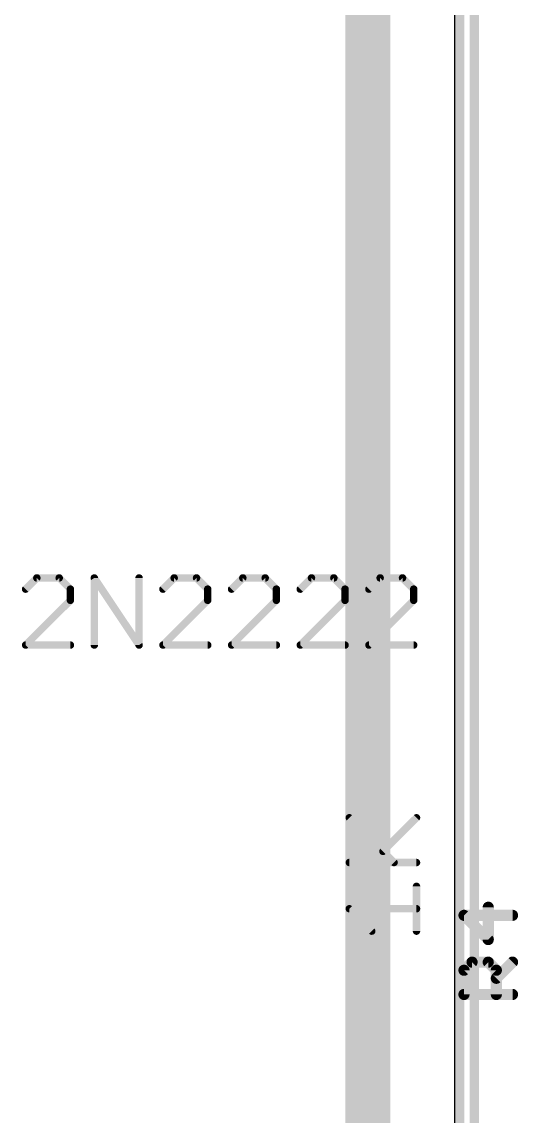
# Model space of a CAD drawing. Extents: x -26.2 to 21.8, y -36.3 to 32.3.
# Drawn here: x -26.21 to -19.45, y -24.17 to -9.25 of the extents above; entities that cross this region are included whole.
import ezdxf

# ---------------------------------------------------------------- set-up
doc = ezdxf.new("R2010")
doc.units = 0
for name, color, linetype in [('1', 12, 'CONTINUOUS'), ('16', 132, 'CONTINUOUS'), ('20', 53, 'CONTINUOUS'), ('22', 6, 'CONTINUOUS'), ('25', 253, 'CONTINUOUS'), ('27', 253, 'CONTINUOUS'), ('52', 253, 'CONTINUOUS')]:
    doc.layers.add(name, color=color, linetype=linetype)

msp = doc.modelspace()

# ---------------------------------------------------------------- linework, layer by layer
at = {"layer": '1', "const_width": 0.254}
msp.add_lwpolyline([(-21.5, -33.5), (-21.5, 29.5)], dxfattribs=at)
at = {"layer": '16', "const_width": 0.6096}
msp.add_lwpolyline([(-21.5, -36), (-21.5, 32)], dxfattribs=at)
at = {"layer": '20'}
msp.add_line((-20.32, 27.94), (-20.32, -33.02), dxfattribs=at)
at = {"layer": '22', "const_width": 0.127}
msp.add_lwpolyline([(-20.25, 25.339), (-20.25, -30.261)], dxfattribs=at)
at = {"layer": '25', "const_width": 0.1524}
for points in [[(-19.8592, -21.7629), (-19.8592, -21.3222)], [(-19.5287, -21.4324), (-20.1897, -21.4324)], [(-20.1897, -21.4324), (-19.8592, -21.7629)], [(-20.1897, -22.1808), (-20.0795, -22.0707)], [(-20.0795, -22.0707), (-19.8592, -22.0707)], [(-19.8592, -22.0707), (-19.749, -22.1808)], [(-19.749, -22.291), (-19.5287, -22.0707)], [(-20.1897, -22.5113), (-20.1897, -22.1808)], [(-19.749, -22.1808), (-19.749, -22.5113)], [(-19.5287, -22.5113), (-20.1897, -22.5113)]]:
    msp.add_lwpolyline(points, dxfattribs=at)
at = {"layer": '25', "const_width": 0.0762}
for points in [[(-19.8211, -21.3222, 1), (-19.8973, -21.3222)], [(-20.1897, -21.3943, 1), (-20.1897, -21.4705)], [(-20.1627, -21.4055, 1), (-20.2166, -21.4593)], [(-19.5287, -21.4705, 1), (-19.5287, -21.3943)], [(-19.8973, -21.7629, 1), (-19.8211, -21.7629)], [(-19.8861, -21.7898, 1), (-19.8322, -21.7359)], [(-20.0795, -22.0326, 1), (-20.0795, -22.1088)], [(-20.0526, -22.0976, 1), (-20.1064, -22.0437)], [(-19.8322, -22.0437, 1), (-19.8861, -22.0976)], [(-19.8592, -22.1088, 1), (-19.8592, -22.0326)], [(-19.5018, -22.0976, 1), (-19.5556, -22.0437)], [(-20.1516, -22.1808, 1), (-20.2278, -22.1808)], [(-20.2166, -22.1539, 1), (-20.1627, -22.2078)], [(-19.776, -22.264, 1), (-19.7221, -22.3179)], [(-19.7109, -22.1808, 1), (-19.7871, -22.1808)], [(-19.776, -22.2078, 1), (-19.7221, -22.1539)], [(-20.1897, -22.4732, 1), (-20.1897, -22.5494)], [(-20.2278, -22.5113, 1), (-20.1516, -22.5113)], [(-19.7871, -22.5113, 1), (-19.7109, -22.5113)], [(-19.5287, -22.5494, 1), (-19.5287, -22.4732)]]:
    msp.add_lwpolyline(points, format="xyb", dxfattribs=at)
at = {"layer": '27', "const_width": 0.1016}
for points in [[(-26.0098, -16.832), (-26.1623, -16.9846)], [(-25.7047, -16.832), (-26.0098, -16.832)], [(-25.5522, -16.9846), (-25.7047, -16.832)], [(-25.2268, -17.7472), (-25.2268, -16.832)], [(-25.2268, -16.832), (-24.6167, -17.7472)], [(-24.6167, -17.7472), (-24.6167, -16.832)], [(-24.1388, -16.832), (-24.2913, -16.9846)], [(-23.8337, -16.832), (-24.1388, -16.832)], [(-23.6812, -16.9846), (-23.8337, -16.832)], [(-23.2032, -16.832), (-23.3558, -16.9846)], [(-22.8982, -16.832), (-23.2032, -16.832)], [(-22.7456, -16.9846), (-22.8982, -16.832)], [(-22.2677, -16.832), (-22.4202, -16.9846)], [(-21.9627, -16.832), (-22.2677, -16.832)], [(-21.8101, -16.9846), (-21.9627, -16.832)], [(-21.3322, -16.832), (-21.4847, -16.9846)], [(-21.0271, -16.832), (-21.3322, -16.832)], [(-20.8746, -16.9846), (-21.0271, -16.832)], [(-25.5522, -17.1371), (-25.5522, -16.9846)], [(-23.6812, -17.1371), (-23.6812, -16.9846)], [(-22.7456, -17.1371), (-22.7456, -16.9846)], [(-21.8101, -17.1371), (-21.8101, -16.9846)], [(-20.8746, -17.1371), (-20.8746, -16.9846)], [(-26.1623, -17.7472), (-25.5522, -17.1371)], [(-24.2913, -17.7472), (-23.6812, -17.1371)], [(-23.3558, -17.7472), (-22.7456, -17.1371)], [(-22.4202, -17.7472), (-21.8101, -17.1371)], [(-21.4847, -17.7472), (-20.8746, -17.1371)], [(-25.5522, -17.7472), (-26.1623, -17.7472)], [(-23.6812, -17.7472), (-24.2913, -17.7472)], [(-22.7456, -17.7472), (-23.3558, -17.7472)], [(-21.8101, -17.7472), (-22.4202, -17.7472)], [(-20.8746, -17.7472), (-21.4847, -17.7472)], [(-21.1419, -20.7122), (-21.752, -20.1021)], [(-21.2944, -20.5597), (-20.8368, -20.1021)], [(-21.752, -20.7122), (-20.8368, -20.7122)], [(-20.8368, -21.6477), (-20.8368, -21.0376)], [(-21.4469, -21.6477), (-21.752, -21.3426)], [(-21.752, -21.3426), (-20.8368, -21.3426)]]:
    msp.add_lwpolyline(points, dxfattribs=at)
at = {"layer": '27', "const_width": 0.0508}
for points in [[(-26.0098, -16.8066, 1), (-26.0098, -16.8574)], [(-25.9918, -16.85, 1), (-26.0277, -16.8141)], [(-25.6868, -16.8141, 1), (-25.7227, -16.85)], [(-25.7047, -16.8574, 1), (-25.7047, -16.8066)], [(-25.2014, -16.832, 1), (-25.2522, -16.832)], [(-25.2057, -16.8179, 1), (-25.2479, -16.8461)], [(-24.5913, -16.832, 1), (-24.6421, -16.832)], [(-24.1388, -16.8066, 1), (-24.1388, -16.8574)], [(-24.1208, -16.85, 1), (-24.1567, -16.8141)], [(-23.8157, -16.8141, 1), (-23.8516, -16.85)], [(-23.8337, -16.8574, 1), (-23.8337, -16.8066)], [(-23.2032, -16.8066, 1), (-23.2032, -16.8574)], [(-23.1853, -16.85, 1), (-23.2212, -16.8141)], [(-22.8802, -16.8141, 1), (-22.9161, -16.85)], [(-22.8982, -16.8574, 1), (-22.8982, -16.8066)], [(-22.2677, -16.8066, 1), (-22.2677, -16.8574)], [(-22.2498, -16.85, 1), (-22.2857, -16.8141)], [(-21.9447, -16.8141, 1), (-21.9806, -16.85)], [(-21.9627, -16.8574, 1), (-21.9627, -16.8066)], [(-21.3322, -16.8066, 1), (-21.3322, -16.8574)], [(-21.3142, -16.85, 1), (-21.3502, -16.8141)], [(-21.0092, -16.8141, 1), (-21.0451, -16.85)], [(-21.0271, -16.8574, 1), (-21.0271, -16.8066)], [(-26.1803, -16.9666, 1), (-26.1444, -17.0025)], [(-25.5268, -16.9846, 1), (-25.5776, -16.9846)], [(-25.5702, -17.0025, 1), (-25.5342, -16.9666)], [(-24.3092, -16.9666, 1), (-24.2733, -17.0025)], [(-23.6558, -16.9846, 1), (-23.7066, -16.9846)], [(-23.6991, -17.0025, 1), (-23.6632, -16.9666)], [(-23.3737, -16.9666, 1), (-23.3378, -17.0025)], [(-22.7202, -16.9846, 1), (-22.771, -16.9846)], [(-22.7636, -17.0025, 1), (-22.7277, -16.9666)], [(-22.4382, -16.9666, 1), (-22.4023, -17.0025)], [(-21.7847, -16.9846, 1), (-21.8355, -16.9846)], [(-21.8281, -17.0025, 1), (-21.7922, -16.9666)], [(-21.5027, -16.9666, 1), (-21.4668, -17.0025)], [(-20.8492, -16.9846, 1), (-20.9, -16.9846)], [(-20.8926, -17.0025, 1), (-20.8566, -16.9666)], [(-25.5776, -17.1371, 1), (-25.5268, -17.1371)], [(-25.5342, -17.155, 1), (-25.5702, -17.1191)], [(-23.7066, -17.1371, 1), (-23.6558, -17.1371)], [(-23.6632, -17.155, 1), (-23.6991, -17.1191)], [(-22.771, -17.1371, 1), (-22.7202, -17.1371)], [(-22.7277, -17.155, 1), (-22.7636, -17.1191)], [(-21.8355, -17.1371, 1), (-21.7847, -17.1371)], [(-21.7922, -17.155, 1), (-21.8281, -17.1191)], [(-20.9, -17.1371, 1), (-20.8492, -17.1371)], [(-20.8566, -17.155, 1), (-20.8926, -17.1191)], [(-26.1803, -17.7292, 1), (-26.1444, -17.7652)], [(-26.1623, -17.7218, 1), (-26.1623, -17.7726)], [(-25.5522, -17.7726, 1), (-25.5522, -17.7218)], [(-25.2522, -17.7472, 1), (-25.2014, -17.7472)], [(-24.6421, -17.7472, 1), (-24.5913, -17.7472)], [(-24.6378, -17.7613, 1), (-24.5955, -17.7331)], [(-24.2913, -17.7218, 1), (-24.2913, -17.7726)], [(-24.3092, -17.7292, 1), (-24.2733, -17.7652)], [(-23.6812, -17.7726, 1), (-23.6812, -17.7218)], [(-23.3558, -17.7218, 1), (-23.3558, -17.7726)], [(-23.3737, -17.7292, 1), (-23.3378, -17.7652)], [(-22.7456, -17.7726, 1), (-22.7456, -17.7218)], [(-22.4382, -17.7292, 1), (-22.4023, -17.7652)], [(-22.4202, -17.7218, 1), (-22.4202, -17.7726)], [(-21.8101, -17.7726, 1), (-21.8101, -17.7218)], [(-21.5027, -17.7292, 1), (-21.4668, -17.7652)], [(-21.4847, -17.7218, 1), (-21.4847, -17.7726)], [(-20.8746, -17.7726, 1), (-20.8746, -17.7218)], [(-21.734, -20.0841, 1), (-21.7699, -20.12)], [(-20.8188, -20.12, 1), (-20.8548, -20.0841)], [(-21.3124, -20.5417, 1), (-21.2764, -20.5776)], [(-21.752, -20.6868, 1), (-21.752, -20.7376)], [(-21.1598, -20.7301, 1), (-21.1239, -20.6942)], [(-20.8368, -20.7376, 1), (-20.8368, -20.6868)], [(-20.8114, -21.0376, 1), (-20.8622, -21.0376)], [(-21.752, -21.3172, 1), (-21.752, -21.368)], [(-21.734, -21.3247, 1), (-21.7699, -21.3606)], [(-20.8368, -21.368, 1), (-20.8368, -21.3172)], [(-21.4649, -21.6657, 1), (-21.429, -21.6297)], [(-20.8622, -21.6477, 1), (-20.8114, -21.6477)]]:
    msp.add_lwpolyline(points, format="xyb", dxfattribs=at)
at = {"layer": '52', "const_width": 0.127}
msp.add_lwpolyline([(-20.05, 25.139), (-20.05, -30.061)], dxfattribs=at)

doc.saveas('drawing.dxf')
